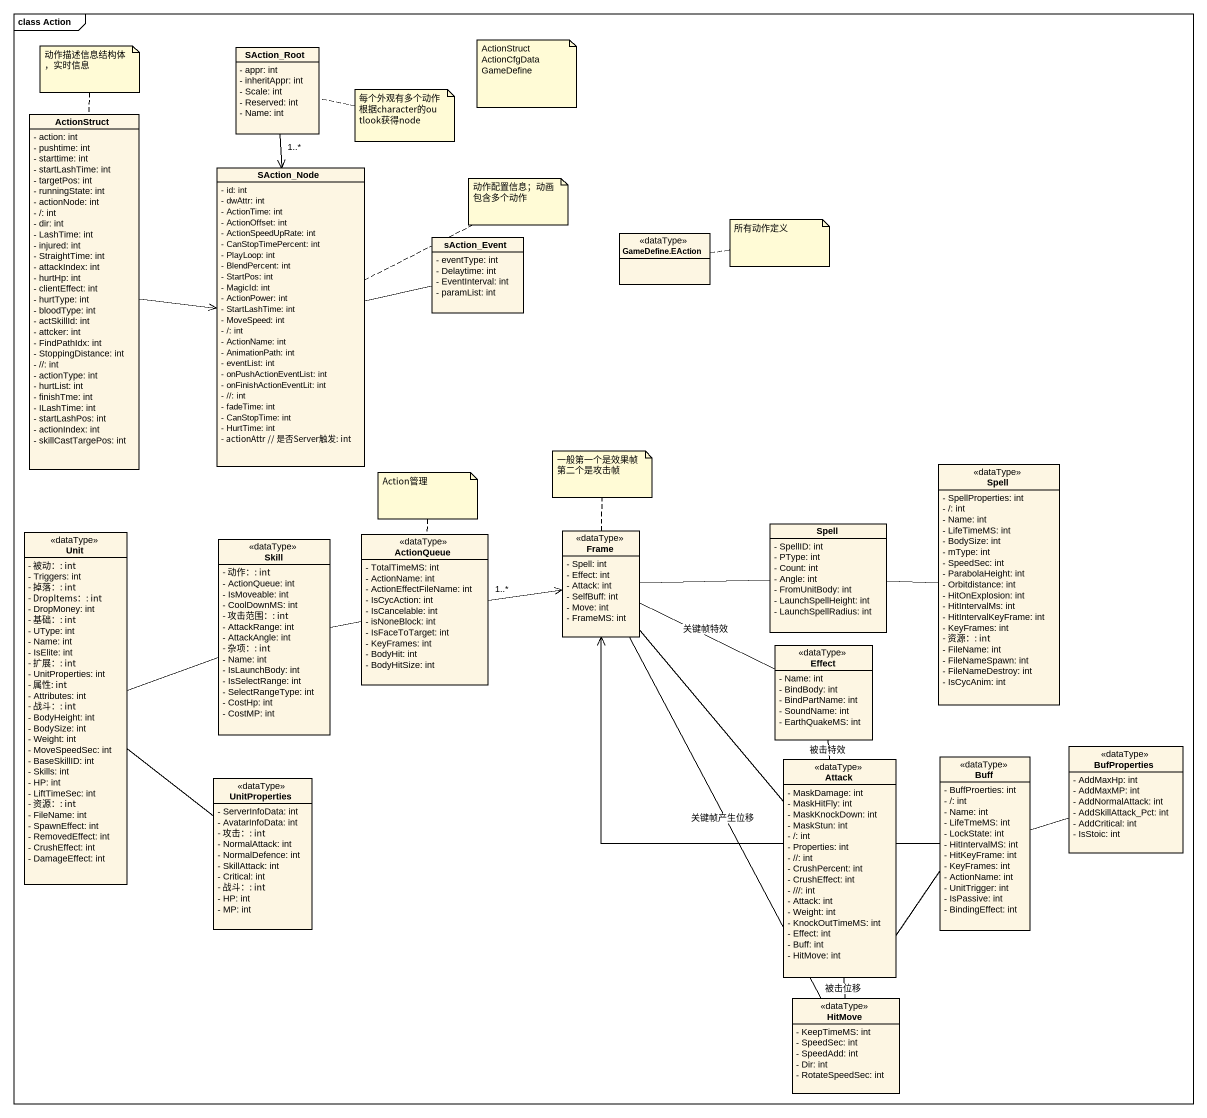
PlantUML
@startuml
mainframe class Action
hide circle
hide empty members
skinparam classAttributeIconSize 0
class SAction_Root {
  - appr: int
  - inheritAppr: int
  - Scale: int
  - Reserved: int
  - Name: int
}
class ActionStruct {
  - action: int
  - pushtime: int
  - starttime: int
  - startLashTime: int
  - targetPos: int
  - runningState: int
  - actionNode: int
  - /: int
  - dir: int
  - LashTime: int
  - injured: int
  - StraightTime: int
  - attackIndex: int
  - hurtHp: int
  - clientEffect: int
  - hurtType: int
  - bloodType: int
  - actSkillId: int
  - attcker: int
  - FindPathIdx: int
  - StoppingDistance: int
  - //: int
  - actionType: int
  - hurtList: int
  - finishTme: int
  - ILashTime: int
  - startLashPos: int
  - actionIndex: int
  - skillCastTargePos: int
}
class SAction_Node {
  - id: int
  - dwAttr: int
  - ActionTime: int
  - ActionOffset: int
  - ActionSpeedUpRate: int
  - CanStopTimePercent: int
  - PlayLoop: int
  - BlendPercent: int
  - StartPos: int
  - MagicId: int
  - ActionPower: int
  - StartLashTime: int
  - MoveSpeed: int
  - /: int
  - ActionName: int
  - AnimationPath: int
  - eventList: int
  - onPushActionEventList: int
  - onFinishActionEventLit: int
  - //: int
  - fadeTime: int
  - CanStopTime: int
  - HurtTime: int
  - actionAttr // 是否Server触发: int
}
class sAction_Event {
  - eventType: int
  - Delaytime: int
  - EventInterval: int
  - paramList: int
}
class "GameDefine.EAction" as GameDefine_EAction <<dataType>>
class Spell <<dataType>> {
  - SpellProperties: int
  - /: int
  - Name: int
  - LifeTimeMS: int
  - BodySize: int
  - mType: int
  - SpeedSec: int
  - ParabolaHeight: int
  - Orbitdistance: int
  - HitOnExplosion: int
  - HitIntervalMs: int
  - HitIntervalKeyFrame: int
  - KeyFrames: int
  - 资源：: int
  - FileName: int
  - FileNameSpawn: int
  - FileNameDestroy: int
  - IsCycAnim: int
}
class Unit <<dataType>> {
  - 被动：: int
  - Triggers: int
  - 掉落：: int
  - DropItems：: int
  - DropMoney: int
  - 基础：: int
  - UType: int
  - Name: int
  - IsElite: int
  - 扩展：: int
  - UnitProperties: int
  - 属性: int
  - Attributes: int
  - 战斗：: int
  - BodyHeight: int
  - BodySize: int
  - Weight: int
  - MoveSpeedSec: int
  - BaseSkillID: int
  - Skills: int
  - HP: int
  - LiftTimeSec: int
  - 资源：: int
  - FileName: int
  - SpawnEffect: int
  - RemovedEffect: int
  - CrushEffect: int
  - DamageEffect: int
}
class Skill <<dataType>> {
  - 动作：: int
  - ActionQueue: int
  - IsMoveable: int
  - CoolDownMS: int
  - 攻击范围：: int
  - AttackRange: int
  - AttackAngle: int
  - 杂项：: int
  - Name: int
  - IsLaunchBody: int
  - IsSelectRange: int
  - SelectRangeType: int
  - CostHp: int
  - CostMP: int
}
class ActionQueue <<dataType>> {
  - TotalTimeMS: int
  - ActionName: int
  - ActionEffectFileName: int
  - IsCycAction: int
  - IsCancelable: int
  - isNoneBlock: int
  - IsFaceToTarget: int
  - KeyFrames: int
  - BodyHit: int
  - BodyHitSize: int
}
class "Frame" as Frame_ <<dataType>> {
  - Spell: int
  - Effect: int
  - Attack: int
  - SelfBuff: int
  - Move: int
  - FrameMS: int
}
class "Spell" as Spell_2 {
  - SpellID: int
  - PType: int
  - Count: int
  - Angle: int
  - FromUnitBody: int
  - LaunchSpellHeight: int
  - LaunchSpellRadius: int
}
class Effect <<dataType>> {
  - Name: int
  - BindBody: int
  - BindPartName: int
  - SoundName: int
  - EarthQuakeMS: int
}
class UnitProperties <<dataType>> {
  - ServerInfoData: int
  - AvatarInfoData: int
  - 攻击：: int
  - NormalAttack: int
  - NormalDefence: int
  - SkillAttack: int
  - Critical: int
  - 战斗：: int
  - HP: int
  - MP: int
}
class Attack <<dataType>> {
  - MaskDamage: int
  - MaskHitFly: int
  - MaskKnockDown: int
  - MaskStun: int
  - /: int
  - Properties: int
  - //: int
  - CrushPercent: int
  - CrushEffect: int
  - ///: int
  - Attack: int
  - Weight: int
  - KnockOutTimeMS: int
  - Effect: int
  - Buff: int
  - HitMove: int
}
class Buff <<dataType>> {
  - BuffProerties: int
  - /: int
  - Name: int
  - LifeTmeMS: int
  - LockState: int
  - HitIntervalMS: int
  - HitKeyFrame: int
  - KeyFrames: int
  - ActionName: int
  - UnitTrigger: int
  - IsPassive: int
  - BindingEffect: int
}
class BufProperties <<dataType>> {
  - AddMaxHp: int
  - AddMaxMP: int
  - AddNormalAttack: int
  - AddSkillAttack_Pct: int
  - AddCritical: int
  - IsStoic: int
}
class HitMove <<dataType>> {
  - KeepTimeMS: int
  - SpeedSec: int
  - SpeedAdd: int
  - Dir: int
  - RotateSpeedSec: int
}
SAction_Root "1..*" --> SAction_Node
ActionStruct -right-> SAction_Node
SAction_Node -right- sAction_Event
Unit -right- Skill
Unit -- UnitProperties
Skill -right- ActionQueue
ActionQueue "1..*" -right-> Frame_
Frame_ -right- Spell_2
Frame_ -right- Effect : 关键帧特效
Frame_ -- Attack
Frame_ -- HitMove : 关键帧产生位移
Spell_2 -right- Spell
Attack -up- Effect : 被击特效
Attack -right- Buff
Attack -- HitMove : 被击位移
Buff -up-> Frame_
Buff -right- BufProperties
note as N1
  ActionStruct
  ActionCfgData
  GameDefine
end note
note top of ActionStruct : 动作描述信息结构体，实时信息
note right of SAction_Root
  每个外观有多个动作
  根据character的outlook获得node
end note
note right of SAction_Node : 动作配置信息；动画包含多个动作
note right of GameDefine_EAction : 所有动作定义
note top of Frame_
  一般第一个是效果帧
  第二个是攻击帧
end note
note top of ActionQueue : Action管理
@enduml
